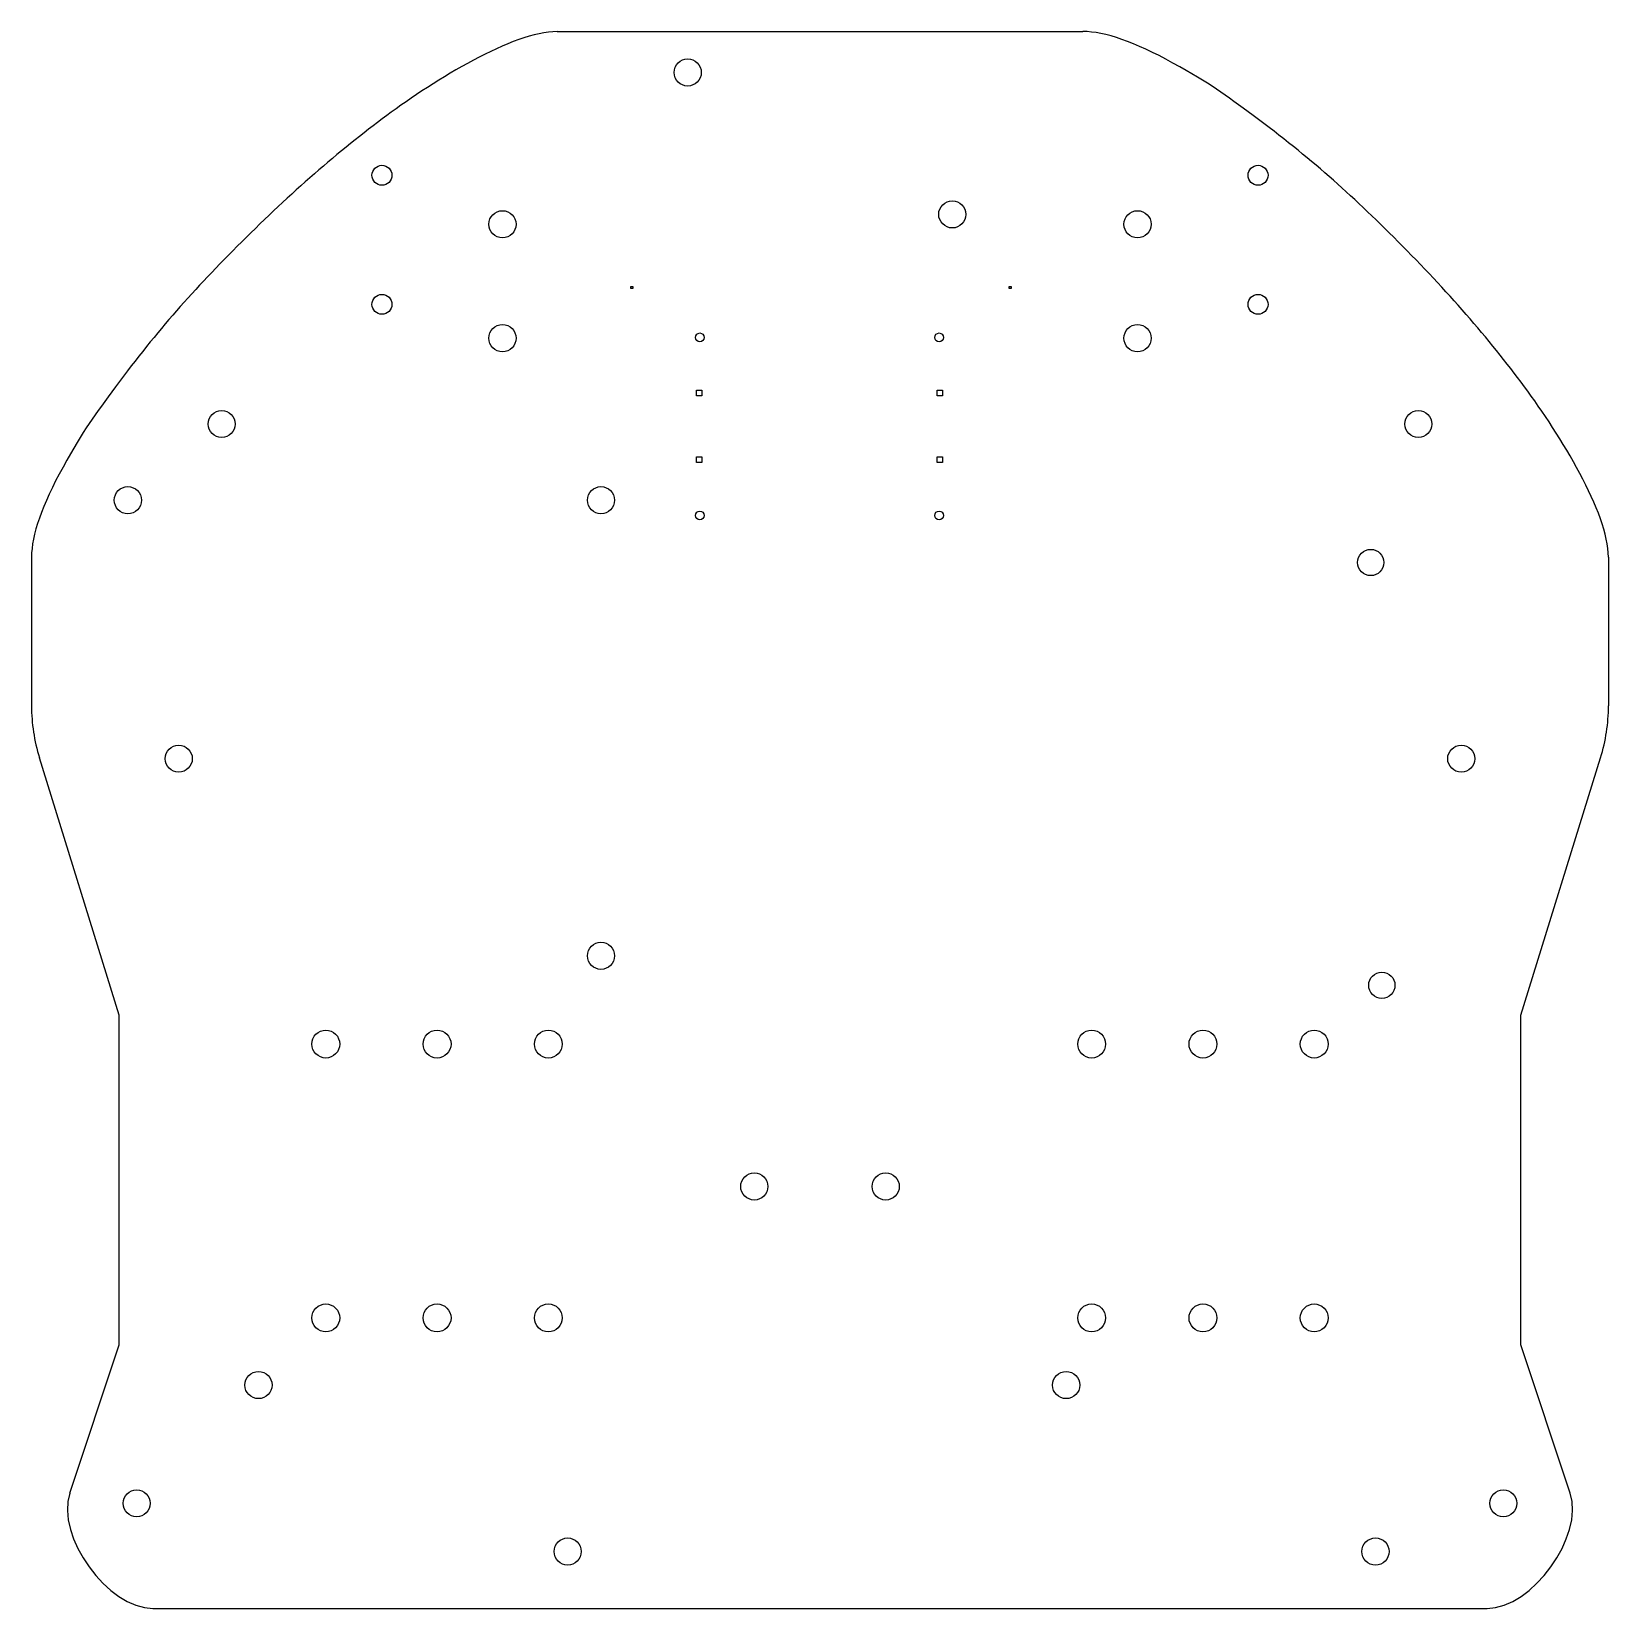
# Model space of a CAD drawing. Header units: millimetres. Extents: x -180 to 0, y 0 to 180.
import ezdxf

# ---------------------------------------------------------------- set-up
doc = ezdxf.new("R2010")
doc.units = ezdxf.units.MM

msp = doc.modelspace()

# ---------------------------------------------------------------- linework, layer by layer
at = {"color": 7, "linetype": 'Continuous', "lineweight": 25}
for p, q in [((-120, 180), (-60, 180)), ((-111.6, 150.65), (-111.6, 150.89)), ((-111.6, 150.89), (-111.36, 150.89)), ((-111.36, 150.65), (-111.6, 150.65)), ((-111.36, 150.89), (-111.36, 150.65)), ((-68.42, 150.65), (-68.42, 150.89)), ((-68.42, 150.89), (-68.18, 150.89)), ((-68.18, 150.65), (-68.42, 150.65)), ((-68.18, 150.89), (-68.18, 150.65)), ((-104.11, 138.43), (-104.11, 139.06)), ((-104.11, 139.06), (-103.47, 139.06)), ((-103.47, 139.06), (-103.47, 138.43)), ((-76.64, 138.43), (-76.64, 139.06)), ((-76.64, 139.06), (-76.01, 139.06)), ((-76.01, 139.06), (-76.01, 138.43)), ((-103.47, 138.43), (-104.11, 138.43)), ((-76.01, 138.43), (-76.64, 138.43)), ((-104.11, 130.81), (-104.11, 131.44)), ((-104.11, 131.44), (-103.47, 131.44)), ((-103.47, 131.44), (-103.47, 130.81)), ((-76.64, 130.81), (-76.64, 131.44)), ((-76.64, 131.44), (-76.01, 131.44)), ((-76.01, 131.44), (-76.01, 130.81)), ((-103.47, 130.81), (-104.11, 130.81)), ((-76.01, 130.81), (-76.64, 130.81)), ((-180, 120), (-180, 103.03)), ((0, 120), (0, 103.03)), ((-170, 67.71), (-179.1, 97.11)), ((-10, 67.71), (-0.9, 97.11)), ((-170, 30.11), (-170, 67.71)), ((-10, 30.11), (-10, 67.71)), ((-175.63, 13.15), (-170, 30.11)), ((-4.37, 13.15), (-10, 30.11)), ((-166.14, 0), (-13.86, 0))]:
    msp.add_line(p, q, dxfattribs=at)
for centre, radius in [((-105.1, 175.33), 1.55), ((-140, 163.59), 1.14), ((-40, 163.59), 1.14), ((-74.9, 159.13), 1.55), ((-126.25, 158), 1.55), ((-53.75, 158), 1.55), ((-140, 148.86), 1.14), ((-40, 148.86), 1.14), ((-126.25, 145), 1.55), ((-53.75, 145), 1.55), ((-103.71, 145.09), 0.5), ((-76.41, 145.09), 0.5), ((-158.3, 135.2), 1.55), ((-21.7, 135.2), 1.55), ((-169, 126.5), 1.55), ((-115, 126.5), 1.55), ((-103.71, 124.77), 0.5), ((-76.41, 124.77), 0.5), ((-27.14, 119.39), 1.5), ((-163.2, 97), 1.55), ((-16.8, 97), 1.55), ((-115, 74.5), 1.55), ((-25.87, 71.13), 1.5), ((-146.41, 64.42), 1.59), ((-133.71, 64.42), 1.59), ((-121.01, 64.42), 1.59), ((-58.99, 64.42), 1.59), ((-46.29, 64.42), 1.59), ((-33.59, 64.42), 1.59), ((-97.5, 48.17), 1.55), ((-82.5, 48.17), 1.55), ((-146.41, 33.17), 1.59), ((-133.71, 33.17), 1.59), ((-121.01, 33.17), 1.59), ((-58.99, 33.17), 1.59), ((-46.29, 33.17), 1.59), ((-33.59, 33.17), 1.59), ((-154.1, 25.5), 1.55), ((-61.9, 25.5), 1.55), ((-168, 12), 1.55), ((-12, 12), 1.55), ((-118.8, 6.5), 1.55), ((-26.6, 6.5), 1.55)]:
    msp.add_circle(centre, radius, dxfattribs=at)
for centre, start, end in [((-160, 103.03), 180, 197.208), ((-20, 103.03), 342.792, 0)]:
    msp.add_arc(centre, 20, start, end, dxfattribs=at)
for points in [[(-120, 180), (-125.04, 180), (-133.96, 174.48), (-144.96, 166.33), (-150.47, 161.53), (-161.53, 150.47), (-165.54, 146.02), (-172.83, 136.18), (-174.01, 134.62), (-178.8, 125.95), (-180, 122.52), (-180, 120)], [(0, 120), (0, 125.04), (-5.52, 133.96), (-13.67, 144.96), (-18.47, 150.47), (-29.53, 161.53), (-33.98, 165.54), (-43.82, 172.83), (-45.38, 174.01), (-54.05, 178.8), (-57.48, 180), (-60, 180)]]:
    msp.add_open_spline(points, degree=3, knots=[0, 0, 0, 0, 0.25, 0.25, 0.5, 0.5, 0.75, 0.75, 0.875, 0.875, 1, 1, 1, 1], dxfattribs=at)
for points in [[(-175.63, 13.15), (-177.26, 8.25), (-171.31, 0), (-166.14, 0)], [(-13.86, 0), (-8.7, 0), (-2.74, 8.25), (-4.37, 13.15)]]:
    msp.add_open_spline(points, degree=3, dxfattribs=at)

doc.saveas('drawing.dxf')
